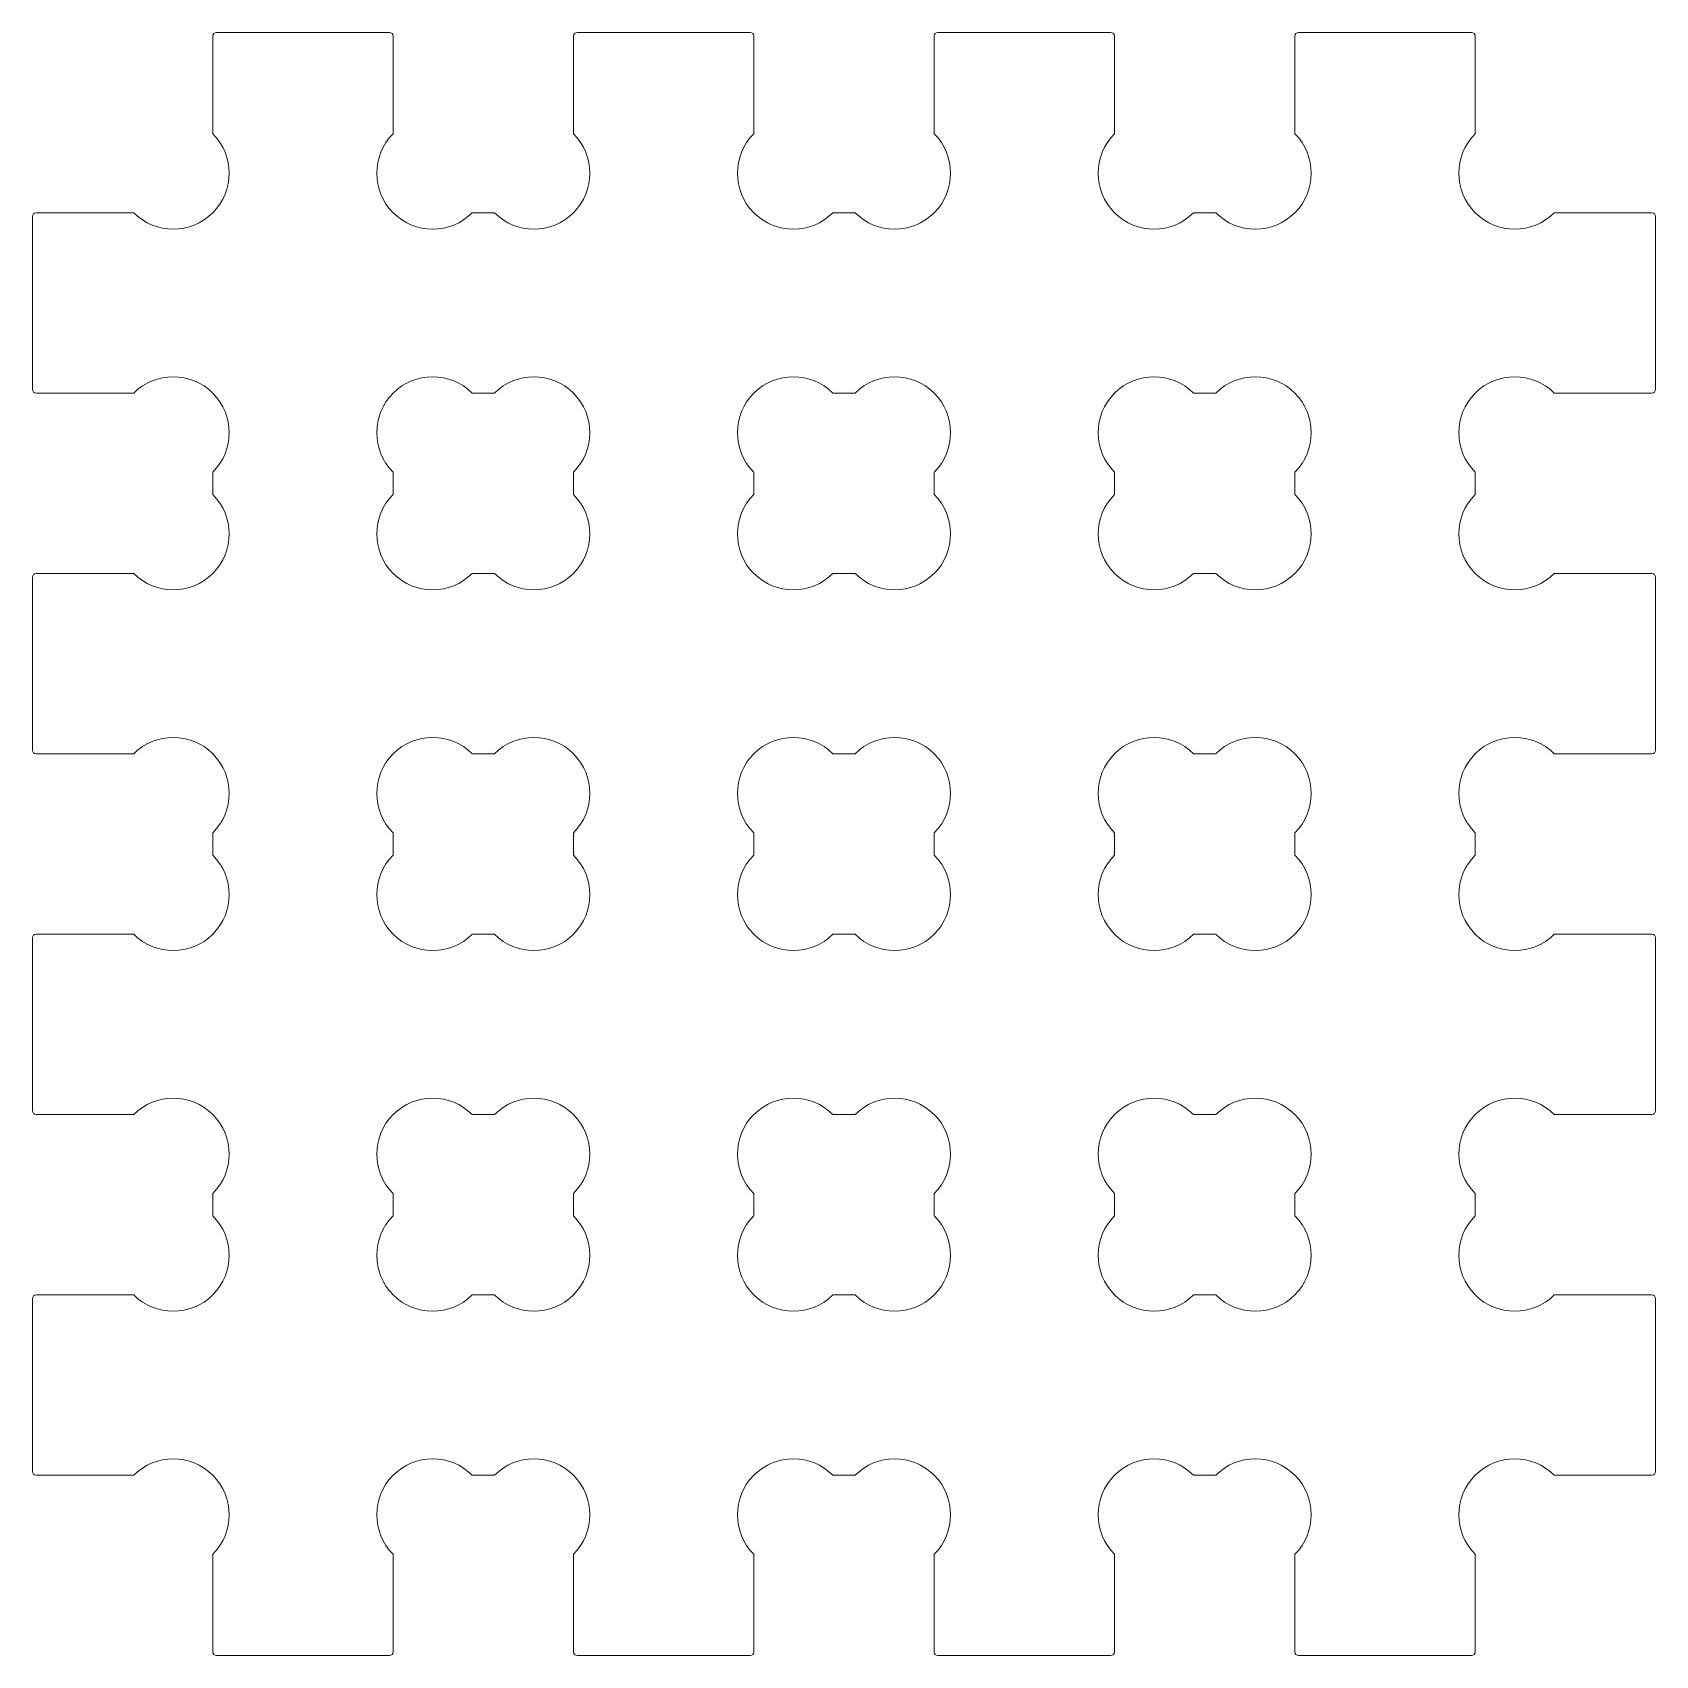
# Model space of a CAD drawing. Extents: x -22.5 to 22.5, y -22.5 to 22.5.
import ezdxf

# ---------------------------------------------------------------- set-up
doc = ezdxf.new("R2010")
doc.units = 0
doc.layers.get('0').update_dxf_attribs({"lineweight": 0})

msp = doc.modelspace()

# ---------------------------------------------------------------- linework, layer by layer
for p, q in [((-17.5, 22.4), (-17.5, 19.692)), ((-12.6, 22.5), (-17.4, 22.5)), ((-12.5, 19.692), (-12.5, 22.4)), ((-7.5, 22.4), (-7.5, 19.692)), ((-2.6, 22.5), (-7.4, 22.5)), ((-2.5, 19.692), (-2.5, 22.4)), ((2.5, 22.4), (2.5, 19.692)), ((7.4, 22.5), (2.6, 22.5)), ((7.5, 19.692), (7.5, 22.4)), ((12.5, 22.4), (12.5, 19.692)), ((17.4, 22.5), (12.6, 22.5)), ((17.5, 19.692), (17.5, 22.4)), ((-22.5, 17.4), (-22.5, 12.6)), ((-19.692, 17.5), (-22.4, 17.5)), ((-9.692, 17.5), (-10.308, 17.5)), ((0.308, 17.5), (-0.308, 17.5)), ((10.308, 17.5), (9.692, 17.5)), ((22.4, 17.5), (19.692, 17.5)), ((22.5, 12.6), (22.5, 17.4)), ((-22.4, 12.5), (-19.692, 12.5)), ((-9.692, 12.5), (-10.308, 12.5)), ((0.308, 12.5), (-0.308, 12.5)), ((10.308, 12.5), (9.692, 12.5)), ((19.692, 12.5), (22.4, 12.5)), ((-17.5, 10.308), (-17.5, 9.692)), ((-12.5, 10.308), (-12.5, 9.692)), ((-7.5, 9.692), (-7.5, 10.308)), ((-2.5, 10.308), (-2.5, 9.692)), ((2.5, 9.692), (2.5, 10.308)), ((7.5, 10.308), (7.5, 9.692)), ((12.5, 9.692), (12.5, 10.308)), ((17.5, 9.692), (17.5, 10.308)), ((-22.5, 7.4), (-22.5, 2.6)), ((-19.692, 7.5), (-22.4, 7.5)), ((-10.308, 7.5), (-9.692, 7.5)), ((-0.308, 7.5), (0.308, 7.5)), ((9.692, 7.5), (10.308, 7.5)), ((22.4, 7.5), (19.692, 7.5)), ((22.5, 2.6), (22.5, 7.4)), ((-22.4, 2.5), (-19.692, 2.5)), ((-9.692, 2.5), (-10.308, 2.5)), ((0.308, 2.5), (-0.308, 2.5)), ((10.308, 2.5), (9.692, 2.5)), ((19.692, 2.5), (22.4, 2.5)), ((-17.5, 0.308), (-17.5, -0.308)), ((-12.5, 0.308), (-12.5, -0.308)), ((-7.5, -0.308), (-7.5, 0.308)), ((-2.5, 0.308), (-2.5, -0.308)), ((2.5, -0.308), (2.5, 0.308)), ((7.5, 0.308), (7.5, -0.308)), ((12.5, -0.308), (12.5, 0.308)), ((17.5, -0.308), (17.5, 0.308)), ((-22.5, -2.6), (-22.5, -7.4)), ((-19.692, -2.5), (-22.4, -2.5)), ((-10.308, -2.5), (-9.692, -2.5)), ((-0.308, -2.5), (0.308, -2.5)), ((9.692, -2.5), (10.308, -2.5)), ((22.4, -2.5), (19.692, -2.5)), ((22.5, -7.4), (22.5, -2.6)), ((-22.4, -7.5), (-19.692, -7.5)), ((-9.692, -7.5), (-10.308, -7.5)), ((0.308, -7.5), (-0.308, -7.5)), ((10.308, -7.5), (9.692, -7.5)), ((19.692, -7.5), (22.4, -7.5)), ((-17.5, -9.692), (-17.5, -10.308)), ((-12.5, -9.692), (-12.5, -10.308)), ((-7.5, -10.308), (-7.5, -9.692)), ((-2.5, -9.692), (-2.5, -10.308)), ((2.5, -10.308), (2.5, -9.692)), ((7.5, -9.692), (7.5, -10.308)), ((12.5, -10.308), (12.5, -9.692)), ((17.5, -10.308), (17.5, -9.692)), ((-22.5, -12.6), (-22.5, -17.4)), ((-19.692, -12.5), (-22.4, -12.5)), ((-10.308, -12.5), (-9.692, -12.5)), ((-0.308, -12.5), (0.308, -12.5)), ((9.692, -12.5), (10.308, -12.5)), ((22.4, -12.5), (19.692, -12.5)), ((22.5, -17.4), (22.5, -12.6)), ((-22.4, -17.5), (-19.692, -17.5)), ((-10.308, -17.5), (-9.692, -17.5)), ((-0.308, -17.5), (0.308, -17.5)), ((9.692, -17.5), (10.308, -17.5)), ((19.692, -17.5), (22.4, -17.5)), ((-17.5, -19.692), (-17.5, -22.4)), ((-12.5, -22.4), (-12.5, -19.692)), ((-7.5, -19.692), (-7.5, -22.4)), ((-2.5, -22.4), (-2.5, -19.692)), ((2.5, -19.692), (2.5, -22.4)), ((7.5, -22.4), (7.5, -19.692)), ((12.5, -19.692), (12.5, -22.4)), ((17.5, -22.4), (17.5, -19.692)), ((-17.4, -22.5), (-12.6, -22.5)), ((-7.4, -22.5), (-2.6, -22.5)), ((2.6, -22.5), (7.4, -22.5)), ((12.6, -22.5), (17.4, -22.5))]:
    msp.add_line(p, q)
for centre, radius, start, end in [((-17.4, 22.4), 0.1, 90, 180), ((-12.6, 22.4), 0.1, 0, 90), ((-7.4, 22.4), 0.1, 90, 180), ((-2.6, 22.4), 0.1, 0, 90), ((2.6, 22.4), 0.1, 90, 180), ((7.4, 22.4), 0.1, 0, 90), ((12.6, 22.4), 0.1, 90, 180), ((17.4, 22.4), 0.1, 0, 90), ((-18.596, 18.596), 1.55, 225, 45), ((-11.404, 18.596), 1.55, 135, 315), ((-8.596, 18.596), 1.55, 225, 45), ((-1.404, 18.596), 1.55, 135, 315), ((1.404, 18.596), 1.55, 225, 45), ((8.596, 18.596), 1.55, 135, 315), ((11.404, 18.596), 1.55, 225, 45), ((18.596, 18.596), 1.55, 135, 315), ((-22.4, 17.4), 0.1, 90, 180), ((22.4, 17.4), 0.1, 0, 90), ((-18.596, 11.404), 1.55, 315, 135), ((-11.404, 11.404), 1.55, 45, 225), ((-8.596, 11.404), 1.55, 315, 135), ((-1.404, 11.404), 1.55, 45, 225), ((1.404, 11.404), 1.55, 315, 135), ((8.596, 11.404), 1.55, 45, 225), ((11.404, 11.404), 1.55, 315, 135), ((18.596, 11.404), 1.55, 45, 225), ((-22.4, 12.6), 0.1, 180, 270), ((22.4, 12.6), 0.1, 270, 0), ((-18.596, 8.596), 1.55, 225, 45), ((-11.404, 8.596), 1.55, 135, 315), ((-8.596, 8.596), 1.55, 225, 45), ((-1.404, 8.596), 1.55, 135, 315), ((1.404, 8.596), 1.55, 225, 45), ((8.596, 8.596), 1.55, 135, 315), ((11.404, 8.596), 1.55, 225, 45), ((18.596, 8.596), 1.55, 135, 315), ((-22.4, 7.4), 0.1, 90, 180), ((22.4, 7.4), 0.1, 0, 90), ((-18.596, 1.404), 1.55, 315, 135), ((-11.404, 1.404), 1.55, 45, 225), ((-8.596, 1.404), 1.55, 315, 135), ((-1.404, 1.404), 1.55, 45, 225), ((1.404, 1.404), 1.55, 315, 135), ((8.596, 1.404), 1.55, 45, 225), ((11.404, 1.404), 1.55, 315, 135), ((18.596, 1.404), 1.55, 45, 225), ((-22.4, 2.6), 0.1, 180, 270), ((22.4, 2.6), 0.1, 270, 0), ((-18.596, -1.404), 1.55, 225, 45), ((-11.404, -1.404), 1.55, 135, 315), ((-8.596, -1.404), 1.55, 225, 45), ((-1.404, -1.404), 1.55, 135, 315), ((1.404, -1.404), 1.55, 225, 45), ((8.596, -1.404), 1.55, 135, 315), ((11.404, -1.404), 1.55, 225, 45), ((18.596, -1.404), 1.55, 135, 315), ((-22.4, -2.6), 0.1, 90, 180), ((22.4, -2.6), 0.1, 0, 90), ((-18.596, -8.596), 1.55, 315, 135), ((-11.404, -8.596), 1.55, 45, 225), ((-8.596, -8.596), 1.55, 315, 135), ((-1.404, -8.596), 1.55, 45, 225), ((1.404, -8.596), 1.55, 315, 135), ((8.596, -8.596), 1.55, 45, 225), ((11.404, -8.596), 1.55, 315, 135), ((18.596, -8.596), 1.55, 45, 225), ((-22.4, -7.4), 0.1, 180, 270), ((22.4, -7.4), 0.1, 270, 0), ((-18.596, -11.404), 1.55, 225, 45), ((-11.404, -11.404), 1.55, 135, 315), ((-8.596, -11.404), 1.55, 225, 45), ((-1.404, -11.404), 1.55, 135, 315), ((1.404, -11.404), 1.55, 225, 45), ((8.596, -11.404), 1.55, 135, 315), ((11.404, -11.404), 1.55, 225, 45), ((18.596, -11.404), 1.55, 135, 315), ((-22.4, -12.6), 0.1, 90, 180), ((22.4, -12.6), 0.1, 0, 90), ((-18.596, -18.596), 1.55, 315, 135), ((-11.404, -18.596), 1.55, 45, 225), ((-8.596, -18.596), 1.55, 315, 135), ((-1.404, -18.596), 1.55, 45, 225), ((1.404, -18.596), 1.55, 315, 135), ((8.596, -18.596), 1.55, 45, 225), ((11.404, -18.596), 1.55, 315, 135), ((18.596, -18.596), 1.55, 45, 225), ((-22.4, -17.4), 0.1, 180, 270), ((22.4, -17.4), 0.1, 270, 0), ((-17.4, -22.4), 0.1, 180, 270), ((-12.6, -22.4), 0.1, 270, 0), ((-7.4, -22.4), 0.1, 180, 270), ((-2.6, -22.4), 0.1, 270, 0), ((2.6, -22.4), 0.1, 180, 270), ((7.4, -22.4), 0.1, 270, 0), ((12.6, -22.4), 0.1, 180, 270), ((17.4, -22.4), 0.1, 270, 0)]:
    msp.add_arc(centre, radius, start, end)

doc.saveas('drawing.dxf')
